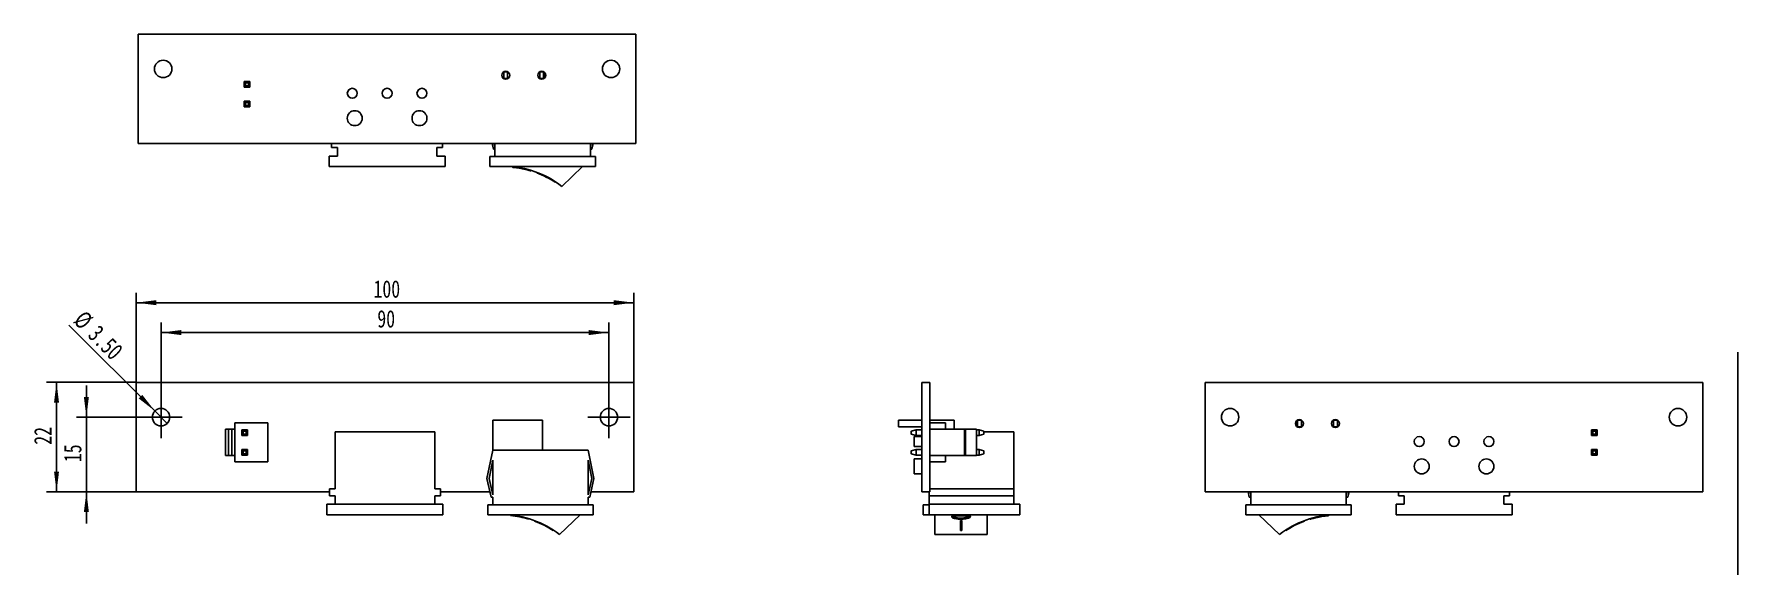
# Model space of a CAD drawing. Header units: millimetres. Extents: x 489 to 831, y 188 to 296.
import ezdxf

# ---------------------------------------------------------------- set-up
doc = ezdxf.new("R2010")
doc.units = ezdxf.units.MM
doc.linetypes.add('CENTERX2', pattern=[20.32, 12.7, -2.54, 2.54, -2.54])
doc.layers.add('中心线层', color=1, linetype='CENTERX2', lineweight=25)
doc.layers.add('标注层', color=150, linetype='Continuous', lineweight=25)
doc.styles.add('SLDTEXTSTYLE1', font='hyswlongfangsong.ttf')
doc.dimstyles.new('SLDDIMSTYLE0', dxfattribs={"dimtxt": 3.5, "dimasz": 4.08, "dimexe": 0, "dimexo": 0.0625, "dimgap": 0.875, "dimtad": 2, "dimrnd": 1e-09, "dimzin": 12, "dimdsep": 46, "dimtxsty": 'SLDTEXTSTYLE1', "dimsah": 1, "dimcen": 0.09, "dimadec": 0, "dimazin": 3, "dimtfac": 1, "dimtofl": 0, "dimtmove": 0, "dimatfit": 3, "dimfxl": 0, "dimfrac": 2, "dimtolj": 1, "dimtzin": 12, "dimarcsym": 0})
doc.dimstyles.new('SLDDIMSTYLE1', dxfattribs={"dimtxt": 3.5, "dimasz": 4.08, "dimexe": 0, "dimexo": 0.0625, "dimgap": 0.875, "dimtad": 2, "dimrnd": 1e-09, "dimzin": 12, "dimdsep": 46, "dimtxsty": 'SLDTEXTSTYLE1', "dimsah": 1, "dimcen": 0.09, "dimadec": 0, "dimazin": 3, "dimtfac": 1, "dimtmove": 0, "dimatfit": 0, "dimfxl": 0, "dimfrac": 2, "dimtolj": 1, "dimtzin": 12, "dimarcsym": 0})
doc.dimstyles.new('SLDDIMSTYLE2', dxfattribs={"dimtxt": 3.5, "dimasz": 4.08, "dimexe": 0, "dimexo": 0.0625, "dimgap": 0.875, "dimtad": 2, "dimrnd": 1e-09, "dimzin": 4, "dimdsep": 46, "dimtxsty": 'SLDTEXTSTYLE1', "dimblk1": 'NONE', "dimsah": 1, "dimcen": 0, "dimadec": 0, "dimazin": 1, "dimtfac": 1, "dimtmove": 0, "dimatfit": 3, "dimldrblk": 'NONE', "dimfxl": 0, "dimfrac": 2, "dimtolj": 1, "dimtzin": 12, "dimarcsym": 0})

# ---------------------------------------------------------------- blocks, each defined once
blk = doc.blocks.new('_D')
at = {"layer": '标注层'}
for p, q in [((509.55, 226.48), (509.55, 244.48)), ((609.55, 226.48), (609.55, 244.48)), ((609.55, 242.48), (509.55, 242.48))]:
    blk.add_line(p, q, dxfattribs=at)
for points in [[(509.55, 242.48), (513.63, 241.97), (513.63, 242.99)], [(609.55, 242.48), (605.47, 242.99), (605.47, 241.97)]]:
    blk.add_solid(points, dxfattribs=at)
at = {"layer": '标注层', "insert": (557.24, 246.99), "char_height": 3.5, "attachment_point": 1, "style": 'SLDTEXTSTYLE1'}
blk.add_mtext('100', dxfattribs=at)
blk = doc.blocks.new('_D_1')
at = {"layer": '标注层'}
for p, q in [((509.55, 226.48), (491.55, 226.48)), ((493.55, 204.48), (493.55, 226.48)), ((509.55, 204.48), (491.55, 204.48))]:
    blk.add_line(p, q, dxfattribs=at)
for points in [[(493.55, 226.48), (493.04, 222.4), (494.05, 222.4)], [(493.55, 204.48), (494.05, 208.56), (493.04, 208.56)]]:
    blk.add_solid(points, dxfattribs=at)
at = {"layer": '标注层', "insert": (489.04, 213.94), "char_height": 3.5, "attachment_point": 1, "rotation": 90, "style": 'SLDTEXTSTYLE1'}
blk.add_mtext('22', dxfattribs=at)
blk = doc.blocks.new('_D_2')
at = {"layer": '标注层'}
for p, q in [((514.55, 223.73), (514.55, 238.48)), ((514.55, 236.48), (604.55, 236.48)), ((604.55, 223.73), (604.55, 238.48))]:
    blk.add_line(p, q, dxfattribs=at)
for points in [[(514.55, 236.48), (518.63, 235.97), (518.63, 236.99)], [(604.55, 236.48), (600.47, 236.99), (600.47, 235.97)]]:
    blk.add_solid(points, dxfattribs=at)
at = {"layer": '标注层', "insert": (558.01, 240.99), "char_height": 3.5, "attachment_point": 1, "style": 'SLDTEXTSTYLE1'}
blk.add_mtext('90', dxfattribs=at)
blk = doc.blocks.new('_D_3')
at = {"layer": '标注层'}
for p, q in [((499.55, 219.48), (499.55, 225.83)), ((510.3, 219.48), (497.55, 219.48)), ((499.55, 219.48), (499.55, 204.48)), ((509.55, 204.48), (497.55, 204.48)), ((499.55, 204.48), (499.55, 198.13))]:
    blk.add_line(p, q, dxfattribs=at)
for points in [[(499.55, 219.48), (500.05, 223.56), (499.04, 223.56)], [(499.55, 204.48), (499.04, 200.4), (500.05, 200.4)]]:
    blk.add_solid(points, dxfattribs=at)
at = {"layer": '标注层', "insert": (495.04, 210.44), "char_height": 3.5, "attachment_point": 1, "rotation": 90, "style": 'SLDTEXTSTYLE1'}
blk.add_mtext('15', dxfattribs=at)
blk = doc.blocks.new('_D_4')
at = {"layer": '标注层'}
for q in [(496.04, 237.98), (515.78, 218.24)]:
    blk.add_line((513.31, 220.72), q, dxfattribs=at)
blk.add_solid([(513.31, 220.72), (510.78, 223.96), (510.07, 223.24)], dxfattribs=at)
at = {"layer": '标注层', "char_height": 3.5, "attachment_point": 1, "rotation": 315, "style": 'SLDTEXTSTYLE1'}
for s, insert in [('%%c', (499.23, 241.17)), ('3.50', (502.13, 238.25))]:
    blk.add_mtext(s, dxfattribs=dict(at, insert=insert))
blk = doc.blocks.new('_NONE')
blk = doc.blocks.new('SW_CENTERMARKSYMBOL_0')
at = {"layer": '中心线层', "color": 0}
for p, q in [((0, 2.5), (0, 4.25)), ((-2.5, 0), (-4.25, 0)), ((0, 0), (-2.5, 0)), ((0, 0), (0, 2.5)), ((0, 0), (0, -2.5)), ((0, 0), (2.5, 0)), ((2.5, 0), (4.25, 0)), ((0, -2.5), (0, -4.25))]:
    blk.add_line(p, q, dxfattribs=at)
blk = doc.blocks.new('SW_CENTERMARKSYMBOL_1')
at = {"layer": '中心线层', "color": 0}
for p, q in [((0, 2.5), (0, 4.25)), ((-2.5, 0), (-4.25, 0)), ((0, 0), (-2.5, 0)), ((0, 0), (0, 2.5)), ((0, 0), (0, -2.5)), ((0, 0), (2.5, 0)), ((2.5, 0), (4.25, 0)), ((0, -2.5), (0, -4.25))]:
    blk.add_line(p, q, dxfattribs=at)

msp = doc.modelspace()

# ---------------------------------------------------------------- linework, layer by layer
at = {"color": 7, "linetype": 'Continuous', "lineweight": 25}
for p, q in [((509.98, 274.458), (509.98, 296.458)), ((609.98, 296.458), (509.98, 296.458)), ((609.98, 296.458), (609.98, 274.458)), ((583.43, 288.858), (583.385, 288.858)), ((583.43, 287.508), (583.43, 288.858)), ((583.43, 288.858), (584.2, 288.858)), ((584.244, 288.858), (584.2, 288.858)), ((584.2, 288.858), (584.2, 287.508)), ((590.66, 288.858), (590.615, 288.858)), ((590.66, 287.508), (590.66, 288.858)), ((590.66, 288.858), (591.43, 288.858)), ((591.474, 288.858), (591.43, 288.858)), ((591.43, 288.858), (591.43, 287.508)), ((591.63, 287.637), (591.63, 288.729)), ((531.24, 286.938), (531.508, 286.67)), ((531.24, 286.938), (532.38, 286.938)), ((531.24, 285.798), (531.24, 286.938)), ((531.24, 285.798), (531.508, 286.066)), ((532.38, 285.798), (531.24, 285.798)), ((531.508, 286.67), (532.112, 286.67)), ((531.508, 286.066), (531.508, 286.67)), ((531.508, 286.066), (532.112, 286.066)), ((532.112, 286.67), (532.38, 286.938)), ((532.112, 286.67), (532.112, 286.066)), ((532.112, 286.066), (532.38, 285.798)), ((532.38, 286.938), (532.38, 285.798)), ((584.2, 287.508), (583.43, 287.508)), ((591.43, 287.508), (590.66, 287.508)), ((531.24, 282.978), (531.508, 282.71)), ((531.24, 282.978), (532.38, 282.978)), ((531.24, 281.838), (531.24, 282.978)), ((531.24, 281.838), (531.508, 282.106)), ((532.38, 281.838), (531.24, 281.838)), ((531.508, 282.71), (532.112, 282.71)), ((531.508, 282.106), (531.508, 282.71)), ((531.508, 282.106), (532.112, 282.106)), ((532.112, 282.71), (532.38, 282.978)), ((532.112, 282.71), (532.112, 282.106)), ((532.112, 282.106), (532.38, 281.838)), ((532.38, 282.978), (532.38, 281.838)), ((509.98, 274.458), (609.98, 274.458)), ((548.83, 273.658), (548.83, 274.458)), ((571.13, 273.658), (571.13, 274.458)), ((581.082, 274.458), (581.33, 273.358)), ((581.63, 273.846), (581.492, 274.458)), ((581.63, 274.458), (581.63, 271.858)), ((600.83, 274.458), (600.83, 271.858)), ((600.968, 274.458), (600.83, 273.846)), ((601.13, 273.358), (601.378, 274.458)), ((548.33, 271.958), (548.33, 269.858)), ((548.33, 271.958), (549.98, 271.958)), ((548.83, 273.658), (549.98, 273.658)), ((549.98, 273.658), (549.98, 271.958)), ((569.98, 273.658), (569.98, 271.958)), ((569.98, 273.658), (571.13, 273.658)), ((569.98, 271.958), (571.63, 271.958)), ((571.63, 271.958), (571.63, 269.858)), ((580.63, 269.858), (580.63, 271.858)), ((580.63, 271.858), (601.83, 271.858)), ((581.33, 273.358), (581.63, 273.358)), ((600.83, 273.358), (601.13, 273.358)), ((601.83, 269.858), (601.83, 271.858)), ((548.33, 269.858), (571.63, 269.858)), ((580.63, 269.858), (601.83, 269.858)), ((585.163, 269.683), (585.163, 269.783)), ((588.885, 269.068), (588.885, 268.964)), ((590.051, 268.676), (590.051, 268.569)), ((599.23, 269.858), (595.073, 265.858)), ((593.769, 266.794), (593.769, 266.674)), ((609.547, 226.478), (509.547, 226.478)), ((509.547, 204.478), (509.547, 226.478)), ((609.547, 226.478), (609.547, 204.478)), ((667.417, 204.478), (667.417, 226.478)), ((669.017, 226.478), (667.417, 226.478)), ((669.017, 204.478), (669.017, 226.478)), ((724.379, 226.478), (724.379, 204.478)), ((724.379, 226.478), (824.379, 226.478)), ((824.379, 204.478), (824.379, 226.478)), ((528.078, 217.038), (527.478, 217.038)), ((527.478, 211.778), (527.478, 217.038)), ((528.078, 217.038), (528.078, 211.778)), ((528.078, 217.038), (528.788, 217.038)), ((529.378, 217.038), (528.788, 217.038)), ((528.788, 211.778), (528.788, 217.038)), ((529.378, 217.038), (529.378, 218.338)), ((535.978, 218.338), (529.378, 218.338)), ((529.378, 211.778), (529.378, 217.038)), ((531.948, 216.958), (530.808, 216.958)), ((530.808, 216.958), (531.076, 216.69)), ((530.808, 216.958), (530.808, 215.818)), ((530.808, 215.818), (531.076, 216.086)), ((530.808, 215.818), (531.948, 215.818)), ((531.076, 216.69), (531.68, 216.69)), ((531.076, 216.086), (531.076, 216.69)), ((531.076, 216.086), (531.68, 216.086)), ((531.68, 216.69), (531.948, 216.958)), ((531.68, 216.69), (531.68, 216.086)), ((531.68, 216.086), (531.948, 215.818)), ((531.948, 215.818), (531.948, 216.958)), ((535.978, 210.478), (535.978, 218.338)), ((549.547, 216.528), (549.547, 205.078)), ((549.547, 216.528), (569.547, 216.528)), ((569.547, 216.528), (569.547, 205.078)), ((581.197, 218.878), (591.197, 218.878)), ((581.197, 218.878), (581.197, 212.878)), ((591.197, 218.878), (591.197, 212.878)), ((662.717, 217.528), (662.717, 218.878)), ((662.717, 218.878), (667.417, 218.878)), ((662.717, 217.528), (667.417, 217.528)), ((666.317, 216.958), (665.317, 216.69)), ((665.317, 216.086), (665.317, 216.69)), ((666.317, 215.818), (665.317, 216.086)), ((666.317, 215.818), (666.317, 216.958)), ((667.417, 216.958), (666.317, 216.958)), ((667.417, 215.818), (666.317, 215.818)), ((669.017, 218.878), (673.917, 218.878)), ((672.217, 218.338), (669.017, 218.338)), ((669.017, 217.038), (676.017, 217.038)), ((672.217, 217.038), (672.217, 218.338)), ((673.917, 218.878), (673.917, 217.038)), ((676.217, 217.038), (676.017, 217.038)), ((676.017, 211.778), (676.017, 217.038)), ((678.417, 217.038), (676.217, 217.038)), ((676.217, 211.778), (676.217, 217.038)), ((678.417, 217.038), (678.417, 211.778)), ((678.917, 216.958), (678.417, 216.958)), ((678.917, 215.818), (678.417, 215.818)), ((678.917, 216.958), (678.917, 215.818)), ((678.917, 216.958), (679.917, 216.69)), ((678.917, 215.818), (679.917, 216.086)), ((679.917, 216.086), (679.917, 216.69)), ((685.917, 216.528), (679.917, 216.528)), ((685.917, 216.528), (685.917, 205.078)), ((742.729, 217.657), (742.729, 218.749)), ((742.885, 218.878), (742.929, 218.878)), ((742.929, 218.878), (742.929, 217.528)), ((743.699, 218.878), (742.929, 218.878)), ((742.929, 217.528), (743.699, 217.528)), ((743.699, 218.878), (743.743, 218.878)), ((743.699, 217.528), (743.699, 218.878)), ((750.115, 218.878), (750.159, 218.878)), ((750.159, 218.878), (750.159, 217.528)), ((750.929, 218.878), (750.159, 218.878)), ((750.159, 217.528), (750.929, 217.528)), ((750.929, 218.878), (750.973, 218.878)), ((750.929, 217.528), (750.929, 218.878)), ((802.246, 216.69), (801.978, 216.958)), ((803.118, 216.958), (801.978, 216.958)), ((801.978, 216.958), (801.978, 215.818)), ((802.246, 216.086), (801.978, 215.818)), ((801.978, 215.818), (803.118, 215.818)), ((802.85, 216.69), (802.246, 216.69)), ((802.246, 216.69), (802.246, 216.086)), ((802.85, 216.086), (802.246, 216.086)), ((803.118, 216.958), (802.85, 216.69)), ((802.85, 216.086), (802.85, 216.69)), ((803.118, 215.818), (802.85, 216.086)), ((803.118, 215.818), (803.118, 216.958)), ((530.808, 212.998), (530.808, 211.858)), ((530.808, 212.998), (531.076, 212.73)), ((531.948, 212.998), (530.808, 212.998)), ((531.076, 212.126), (531.076, 212.73)), ((531.076, 212.73), (531.68, 212.73)), ((531.68, 212.73), (531.948, 212.998)), ((531.68, 212.73), (531.68, 212.126)), ((531.948, 211.858), (531.948, 212.998)), ((581.197, 212.878), (580.047, 207.144)), ((581.197, 212.878), (600.397, 212.878)), ((601.547, 207.144), (600.397, 212.878)), ((666.317, 212.998), (665.317, 212.73)), ((665.317, 212.126), (665.317, 212.73)), ((667.417, 215.578), (665.917, 215.578)), ((665.917, 213.578), (665.917, 215.578)), ((665.917, 213.578), (667.417, 213.578)), ((666.317, 211.858), (666.317, 212.998)), ((667.417, 212.998), (666.317, 212.998)), ((678.917, 212.998), (678.417, 212.998)), ((678.917, 212.998), (678.917, 211.858)), ((678.917, 212.998), (679.917, 212.73)), ((679.917, 212.126), (679.917, 212.73)), ((802.246, 212.73), (801.978, 212.998)), ((803.118, 212.998), (801.978, 212.998)), ((801.978, 212.998), (801.978, 211.858)), ((802.85, 212.73), (802.246, 212.73)), ((802.246, 212.73), (802.246, 212.126)), ((803.118, 212.998), (802.85, 212.73)), ((802.85, 212.126), (802.85, 212.73)), ((803.118, 211.858), (803.118, 212.998)), ((527.478, 211.778), (528.078, 211.778)), ((528.788, 211.778), (528.078, 211.778)), ((528.788, 211.778), (529.378, 211.778)), ((529.378, 210.478), (529.378, 211.778)), ((529.378, 210.478), (535.978, 210.478)), ((530.808, 211.858), (531.076, 212.126)), ((530.808, 211.858), (531.948, 211.858)), ((531.076, 212.126), (531.68, 212.126)), ((531.68, 212.126), (531.948, 211.858)), ((580.456, 207.149), (581.197, 210.844)), ((581.197, 210.844), (581.197, 203.866)), ((600.397, 210.844), (600.397, 203.866)), ((600.397, 210.844), (601.138, 207.149)), ((666.317, 211.858), (665.317, 212.126)), ((667.417, 211.078), (665.917, 211.078)), ((665.917, 208.078), (665.917, 211.078)), ((667.417, 211.858), (666.317, 211.858)), ((676.017, 211.778), (669.017, 211.778)), ((669.017, 210.478), (672.217, 210.478)), ((672.217, 210.478), (672.217, 211.778)), ((676.217, 211.778), (676.017, 211.778)), ((676.217, 211.778), (678.417, 211.778)), ((678.917, 211.858), (678.417, 211.858)), ((678.917, 211.858), (679.917, 212.126)), ((802.246, 212.126), (801.978, 211.858)), ((801.978, 211.858), (803.118, 211.858)), ((802.85, 212.126), (802.246, 212.126)), ((803.118, 211.858), (802.85, 212.126)), ((580.047, 207.144), (580.897, 203.378)), ((581.197, 203.866), (580.456, 207.149)), ((601.138, 207.149), (600.397, 203.866)), ((600.697, 203.378), (601.547, 207.144)), ((665.917, 208.078), (667.417, 208.078)), ((548.397, 204.478), (509.547, 204.478)), ((548.397, 203.678), (548.397, 205.078)), ((548.397, 205.078), (549.547, 205.078)), ((548.397, 203.678), (549.547, 203.678)), ((549.547, 203.678), (549.547, 201.978)), ((569.547, 205.078), (570.697, 205.078)), ((569.547, 203.678), (569.547, 201.978)), ((569.547, 203.678), (570.697, 203.678)), ((570.697, 203.678), (570.697, 205.078)), ((580.649, 204.478), (570.697, 204.478)), ((580.897, 203.378), (581.197, 203.378)), ((581.197, 204.478), (581.059, 204.478)), ((581.197, 203.378), (581.197, 201.878)), ((600.535, 204.478), (600.397, 204.478)), ((600.397, 203.378), (600.697, 203.378)), ((600.397, 203.378), (600.397, 201.878)), ((609.547, 204.478), (600.945, 204.478)), ((669.017, 204.478), (667.417, 204.478)), ((668.917, 203.678), (668.917, 204.478)), ((685.917, 203.678), (668.917, 203.678)), ((668.917, 203.678), (668.917, 201.978)), ((685.917, 205.078), (669.017, 205.078)), ((685.917, 203.678), (685.917, 205.078)), ((685.917, 203.678), (685.917, 201.978)), ((824.379, 204.478), (724.379, 204.478)), ((733.229, 203.378), (732.981, 204.478)), ((733.529, 203.378), (733.229, 203.378)), ((733.391, 204.478), (733.529, 203.866)), ((733.529, 204.478), (733.529, 201.878)), ((752.729, 204.478), (752.729, 201.878)), ((752.729, 203.866), (752.867, 204.478)), ((753.029, 203.378), (752.729, 203.378)), ((753.277, 204.478), (753.029, 203.378)), ((763.229, 203.678), (763.229, 204.478)), ((764.379, 203.678), (763.229, 203.678)), ((764.379, 203.678), (764.379, 201.978)), ((784.379, 203.678), (784.379, 201.978)), ((785.529, 203.678), (784.379, 203.678)), ((785.529, 203.678), (785.529, 204.478)), ((571.197, 201.978), (547.897, 201.978)), ((547.897, 201.978), (547.897, 199.878)), ((547.897, 199.878), (571.197, 199.878)), ((571.197, 199.878), (571.197, 201.978)), ((580.197, 199.878), (580.197, 201.878)), ((601.397, 201.878), (580.197, 201.878)), ((601.397, 199.878), (580.197, 199.878)), ((584.731, 199.803), (584.731, 199.703)), ((588.453, 198.984), (588.453, 199.088)), ((589.618, 198.696), (589.618, 198.59)), ((598.797, 199.878), (594.64, 195.878)), ((601.397, 199.878), (601.397, 201.878)), ((668.917, 201.878), (667.717, 201.878)), ((667.717, 199.878), (667.717, 201.878)), ((668.917, 199.878), (667.717, 199.878)), ((668.917, 201.978), (668.917, 199.878)), ((687.117, 201.978), (668.917, 201.978)), ((687.117, 199.878), (668.917, 199.878)), ((670.067, 199.878), (670.067, 195.878)), ((673.456, 199.544), (673.456, 199.441)), ((675.181, 198.696), (675.452, 198.696)), ((675.181, 198.696), (675.181, 198.59)), ((675.181, 196.694), (675.181, 198.59)), ((675.181, 198.59), (675.452, 198.59)), ((675.452, 198.696), (675.452, 198.59)), ((675.452, 198.59), (675.452, 196.694)), ((677.178, 199.442), (677.178, 199.543)), ((680.567, 199.878), (680.567, 195.878)), ((687.117, 201.978), (687.117, 199.878)), ((753.729, 201.878), (732.529, 201.878)), ((732.529, 199.878), (732.529, 201.878)), ((753.729, 199.878), (732.529, 199.878)), ((735.129, 199.878), (739.286, 195.878)), ((744.308, 198.696), (744.308, 198.59)), ((745.473, 199.088), (745.473, 198.984)), ((749.195, 199.703), (749.195, 199.803)), ((753.729, 199.878), (753.729, 201.878)), ((762.729, 201.978), (762.729, 199.878)), ((764.379, 201.978), (762.729, 201.978)), ((786.029, 199.878), (762.729, 199.878)), ((786.029, 201.978), (784.379, 201.978)), ((786.029, 201.978), (786.029, 199.878)), ((593.337, 196.814), (593.337, 196.694)), ((670.067, 195.878), (680.567, 195.878)), ((675.452, 196.694), (675.181, 196.694)), ((740.589, 196.814), (740.589, 196.694))]:
    msp.add_line(p, q, dxfattribs=at)
msp.add_line((831.421, 232.571), (831.421, 187.781))
for centre, radius in [((514.98, 289.458), 1.75), ((604.98, 289.458), 1.75), ((583.815, 288.183), 0.8), ((591.045, 288.183), 0.8), ((552.98, 284.558), 1), ((559.98, 284.558), 1), ((566.98, 284.558), 1), ((553.48, 279.558), 1.5), ((566.48, 279.558), 1.5), ((514.547, 219.478), 1.75), ((604.547, 219.478), 1.75), ((729.379, 219.478), 1.75), ((819.379, 219.478), 1.75), ((743.314, 218.203), 0.8), ((750.544, 218.203), 0.8), ((767.379, 214.578), 1), ((774.379, 214.578), 1), ((781.379, 214.578), 1), ((767.879, 209.578), 1.5), ((780.879, 209.578), 1.5)]:
    msp.add_circle(centre, radius, dxfattribs=at)
for centre, radius, start, end in [((583.494, 251.108), 18.752, 51.8675, 89.19231), ((583.494, 251.108), 18.652, 56.57098, 69.41927), ((583.061, 181.128), 18.752, 51.8675, 89.19231), ((583.062, 181.129), 18.651, 73.1985, 84.7928), ((583.061, 181.128), 18.652, 56.57098, 69.41927), ((750.865, 181.128), 18.752, 90.80769, 128.1325), ((750.865, 181.128), 18.652, 110.58073, 123.42902)]:
    msp.add_arc(centre, radius, start, end, dxfattribs=at)
for points, knots in [([(588.885, 268.964), (588.866, 268.97), (588.827, 268.981), (588.525, 269.07), (588.074, 269.191), (587.493, 269.33), (586.848, 269.46), (586.221, 269.563), (585.689, 269.632), (585.328, 269.67), (585.156, 269.686), (585.181, 269.683), (585.187, 269.683)], [0, 0, 0, 0, 0.10329, 0.2064966, 0.3119914, 0.4213631, 0.5325401, 0.6427392, 0.7508224, 0.8573888, 0.9633831, 1, 1, 1, 1]), ([(677.156, 199.543), (677.162, 199.554), (677.192, 199.609), (677.025, 199.683), (676.669, 199.753), (676.146, 199.791), (675.537, 199.807), (674.903, 199.805), (674.317, 199.782), (673.838, 199.736), (673.547, 199.658), (673.424, 199.59), (673.458, 199.546), (673.459, 199.544)], [0, 0, 0, 0, 0.0304947, 0.1411297, 0.2496637, 0.3566914, 0.4631511, 0.5695198, 0.6758905, 0.7822619, 0.8887912, 0.9960666, 1, 1, 1, 1]), ([(675.317, 198.984), (675.113, 198.99), (674.707, 199.002), (674.163, 199.09), (673.738, 199.211), (673.478, 199.35), (673.426, 199.48), (673.597, 199.583), (673.967, 199.652), (674.486, 199.691), (675.096, 199.707), (675.73, 199.704), (676.317, 199.682), (676.791, 199.635), (677.101, 199.558), (677.213, 199.45), (677.113, 199.318), (676.807, 199.179), (676.324, 199.06), (675.795, 198.993), (675.449, 198.986), (675.317, 198.984)], [0, 0, 0, 0, 0.0516377, 0.1032336, 0.1559735, 0.2106515, 0.2662321, 0.3213238, 0.3753577, 0.4286333, 0.4816229, 0.5345668, 0.5875116, 0.6404568, 0.6934813, 0.746881, 0.8011194, 0.8563686, 0.9119063, 0.9662322, 1, 1, 1, 1]), ([(675.317, 199.092), (675.153, 199.096), (674.827, 199.105), (674.391, 199.172), (674.051, 199.263), (673.845, 199.37), (673.806, 199.473), (673.943, 199.558), (674.24, 199.618), (674.657, 199.654), (675.145, 199.67), (675.652, 199.667), (676.119, 199.645), (676.497, 199.602), (676.744, 199.536), (676.833, 199.447), (676.752, 199.343), (676.504, 199.237), (676.117, 199.147), (675.695, 199.099), (675.421, 199.094), (675.317, 199.092)], [0, 0, 0, 0, 0.0518386, 0.1036418, 0.1564204, 0.2109062, 0.2663139, 0.3214582, 0.3757045, 0.4291558, 0.4821871, 0.5350698, 0.5879255, 0.6408302, 0.6939349, 0.7475413, 0.8019878, 0.8572579, 0.9125862, 0.9667156, 1, 1, 1, 1]), ([(675.317, 199.196), (675.153, 199.2), (674.827, 199.209), (674.39, 199.275), (674.055, 199.366), (673.852, 199.463), (673.848, 199.519), (673.846, 199.543)], [0, 0, 0, 0, 0.2067166, 0.4132938, 0.6237192, 0.8408763, 1, 1, 1, 1]), ([(676.754, 199.483), (676.747, 199.471), (676.719, 199.424), (676.497, 199.339), (676.119, 199.251), (675.695, 199.203), (675.421, 199.198), (675.317, 199.196)], [0, 0, 0, 0, 0.0911847, 0.3448267, 0.5987281, 0.8471842, 1, 1, 1, 1]), ([(745.473, 198.984), (745.493, 198.99), (745.532, 199.002), (745.834, 199.09), (746.285, 199.211), (746.865, 199.35), (747.511, 199.48), (748.138, 199.583), (748.67, 199.652), (749.031, 199.69), (749.203, 199.706), (749.178, 199.703), (749.172, 199.703)], [0, 0, 0, 0, 0.10329, 0.2064966, 0.3119914, 0.4213631, 0.5325401, 0.6427392, 0.7508224, 0.8573888, 0.9633831, 1, 1, 1, 1])]:
    msp.add_open_spline(points, degree=3, knots=knots, dxfattribs=at)

# ---------------------------------------------------------------- block references
at = {"layer": '中心线层'}
for name, p in [('SW_CENTERMARKSYMBOL_0', (514.547, 219.478)), ('SW_CENTERMARKSYMBOL_1', (604.547, 219.478))]:
    msp.add_blockref(name, p, dxfattribs=at)

# ---------------------------------------------------------------- dimensions: what is measured, and where the dimension line sits
at = {"layer": '标注层'}
for base, p1, p2, picture, middle in [((509.547, 242.478), (609.547, 226.478), (509.547, 226.478), '_D', (559.547, 242.478)), ((604.547, 236.478), (514.547, 223.728), (604.547, 223.728), '_D_2', (559.547, 236.478))]:
    dim = msp.add_linear_dim(base=base, p1=p1, p2=p2, dimstyle='SLDDIMSTYLE0', dxfattribs=at)
    dim.commit()
    dim.dimension.update_dxf_attribs({"geometry": picture, "text_midpoint": middle, "dimtype": 160})
dim = msp.add_diameter_dim_2p(p1=(515.784, 218.241), p2=(513.31, 220.715), dimstyle='SLDDIMSTYLE2', dxfattribs=at)
dim.commit()
dim.dimension.update_dxf_attribs({"geometry": '_D_4', "text_midpoint": (499.547, 234.478), "dimtype": 163})
for base, p1, p2, dimstyle, picture, middle in [((493.547, 226.478), (509.547, 204.478), (509.547, 226.478), 'SLDDIMSTYLE0', '_D_1', (493.547, 215.478)), ((499.547, 204.478), (510.297, 219.478), (509.547, 204.478), 'SLDDIMSTYLE1', '_D_3', (499.547, 211.978))]:
    dim = msp.add_linear_dim(base=base, p1=p1, p2=p2, angle=90, dimstyle=dimstyle, dxfattribs=at)
    dim.commit()
    dim.dimension.update_dxf_attribs({"geometry": picture, "text_midpoint": middle, "dimtype": 160})

doc.saveas('drawing.dxf')
